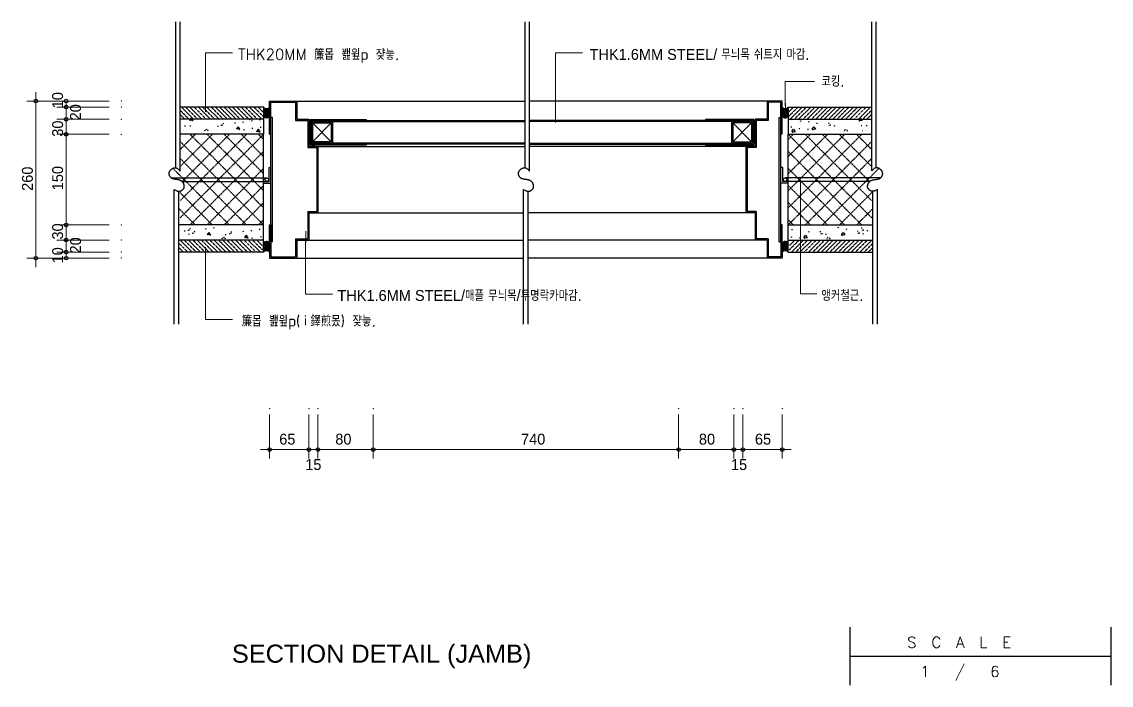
# Model space of a CAD drawing. Header units: inches. Extents: x -1249499 to 290957, y -589671 to 1013543.
# Drawn here: x -886282 to -884478, y 250368 to 251466 of the extents above; entities that cross this region are included whole.
import ezdxf

# ---------------------------------------------------------------- set-up
doc = ezdxf.new("R2010")
doc.units = ezdxf.units.IN
doc.header["$MEASUREMENT"] = 0
doc.linetypes.add('CENTER', pattern=[2, 1.25, -0.25, 0.25, -0.25])
doc.linetypes.add('HD10', pattern=[0.25, 0.15, -0.1])
for name, color, linetype in [('11', 13, 'CENTER'), ('2', 3, 'Continuous'), ('3', 2, 'Continuous'), ('31', 54, 'Continuous'), ('32', 11, 'Continuous'), ('5', 5, 'Continuous'), ('6', 6, 'Continuous'), ('9', 9, 'Continuous')]:
    doc.layers.add(name, color=color, linetype=linetype)
doc.layers.add('8', color=8, linetype='Continuous', lineweight=5)
doc.styles.add('HD', font='helved', dxfattribs={"bigfont": 'HD'})
doc.styles.add('HGS', font='ses.shx', dxfattribs={"height": 125, "bigfont": 'shs.shx'})
doc.styles.add('HS', font='romans', dxfattribs={"bigfont": 'hs'})

msp = doc.modelspace()

# ---------------------------------------------------------------- linework, layer by layer
at = {"layer": '11', "linetype": 'Continuous'}
for p, q in [((-885997.3, 251304.5), (-886017.3, 251324.5)), ((-885983.2, 251304.5), (-886003.2, 251324.5)), ((-885969, 251304.5), (-885989, 251324.5)), ((-885954.9, 251304.5), (-885974.9, 251324.5)), ((-885940.8, 251304.5), (-885960.8, 251324.5)), ((-885926.6, 251304.5), (-885946.6, 251324.5)), ((-885912.5, 251304.5), (-885932.5, 251324.5)), ((-885898.3, 251304.5), (-885918.3, 251324.5)), ((-885884.2, 251304.5), (-885904.2, 251324.5)), ((-885881.1, 251315.6), (-885890, 251324.5)), ((-885012.4, 251315.6), (-885003.5, 251324.5)), ((-885009.4, 251304.5), (-884989.4, 251324.5)), ((-884995.2, 251304.5), (-884975.2, 251324.5)), ((-884981.1, 251304.5), (-884961.1, 251324.5)), ((-884966.9, 251304.5), (-884946.9, 251324.5)), ((-884952.8, 251304.5), (-884932.8, 251324.5)), ((-884938.7, 251304.5), (-884918.7, 251324.5)), ((-884924.5, 251304.5), (-884904.5, 251324.5)), ((-884910.4, 251304.5), (-884890.4, 251324.5)), ((-884896.2, 251304.5), (-884876.2, 251324.5)), ((-886011.6, 251304.6), (-886019.2, 251312.2)), ((-884882, 251304.6), (-884874.4, 251312.2)), ((-885999.5, 251084.5), (-886019.5, 251104.5)), ((-885985.4, 251084.5), (-886005.4, 251104.5)), ((-885971.3, 251084.5), (-885991.3, 251104.5)), ((-885957.1, 251084.5), (-885977.1, 251104.5)), ((-885943, 251084.5), (-885963, 251104.5)), ((-885928.8, 251084.5), (-885948.8, 251104.5)), ((-885914.7, 251084.5), (-885934.7, 251104.5)), ((-885900.5, 251084.5), (-885920.5, 251104.5)), ((-885886.4, 251084.5), (-885906.4, 251104.5)), ((-885883.3, 251095.6), (-885892.3, 251104.5)), ((-885010.2, 251095.6), (-885001.3, 251104.5)), ((-885007.2, 251084.5), (-884987.2, 251104.5)), ((-884993, 251084.5), (-884973, 251104.5)), ((-884978.9, 251084.5), (-884958.9, 251104.5)), ((-884964.7, 251084.5), (-884944.7, 251104.5)), ((-884950.6, 251084.5), (-884930.6, 251104.5)), ((-884936.4, 251084.5), (-884916.4, 251104.5)), ((-884922.3, 251084.5), (-884902.3, 251104.5)), ((-884908.2, 251084.5), (-884888.2, 251104.5)), ((-884894, 251084.5), (-884874, 251104.5)), ((-886013.8, 251084.6), (-886021.4, 251092.2)), ((-884879.8, 251084.6), (-884872.2, 251092.2))]:
    msp.add_line(p, q, dxfattribs=at)
at = {"layer": '11', "linetype": 'HD10'}
for p, q in [((-885990.4, 251304.6), (-886010.3, 251324.5)), ((-885976.2, 251304.6), (-885996.1, 251324.5)), ((-885962.1, 251304.6), (-885982, 251324.5)), ((-885947.9, 251304.6), (-885967.8, 251324.5)), ((-885933.8, 251304.6), (-885953.7, 251324.5)), ((-885919.7, 251304.6), (-885939.5, 251324.5)), ((-885905.5, 251304.6), (-885925.4, 251324.5)), ((-885891.4, 251304.6), (-885911.3, 251324.5)), ((-885881.1, 251308.5), (-885897.1, 251324.5)), ((-885012.4, 251308.5), (-884996.4, 251324.5)), ((-885002.2, 251304.6), (-884982.3, 251324.5)), ((-884988, 251304.6), (-884968.2, 251324.5)), ((-884973.9, 251304.6), (-884954, 251324.5)), ((-884959.8, 251304.6), (-884939.9, 251324.5)), ((-884945.6, 251304.6), (-884925.7, 251324.5)), ((-884931.5, 251304.6), (-884911.6, 251324.5)), ((-884917.3, 251304.6), (-884897.4, 251324.5)), ((-884903.2, 251304.6), (-884883.3, 251324.5)), ((-886004.5, 251304.6), (-886019.2, 251319.3)), ((-884889.1, 251304.6), (-884874.4, 251319.3)), ((-885992.6, 251084.6), (-886012.5, 251104.5)), ((-885978.4, 251084.6), (-885998.3, 251104.5)), ((-885964.3, 251084.6), (-885984.2, 251104.5)), ((-885950.1, 251084.6), (-885970, 251104.5)), ((-885936, 251084.6), (-885955.9, 251104.5)), ((-885921.9, 251084.6), (-885941.8, 251104.5)), ((-885907.7, 251084.6), (-885927.6, 251104.5)), ((-885893.6, 251084.6), (-885913.5, 251104.5)), ((-885883.3, 251088.5), (-885899.3, 251104.5)), ((-885010.2, 251088.5), (-884994.2, 251104.5)), ((-885000, 251084.6), (-884980.1, 251104.5)), ((-884985.8, 251084.6), (-884965.9, 251104.5)), ((-884971.7, 251084.6), (-884951.8, 251104.5)), ((-884957.6, 251084.6), (-884937.7, 251104.5)), ((-884943.4, 251084.6), (-884923.5, 251104.5)), ((-884929.3, 251084.6), (-884909.4, 251104.5)), ((-884915.1, 251084.6), (-884895.2, 251104.5)), ((-884901, 251084.6), (-884881.1, 251104.5)), ((-886006.7, 251084.6), (-886021.4, 251099.3)), ((-884886.8, 251084.6), (-884872.2, 251099.3))]:
    msp.add_line(p, q, dxfattribs=at)
at = {"layer": '11'}
for p, q in [((-885881.1, 251310.9), (-885875.6, 251316.3)), ((-885876.1, 251306.4), (-885881.1, 251311.4)), ((-885880.9, 251312.8), (-885877.6, 251316.1)), ((-885874.5, 251306.6), (-885880.9, 251312.9)), ((-885880.7, 251309.4), (-885874.2, 251316)), ((-885878.4, 251306.9), (-885880.6, 251309.1)), ((-885873.4, 251307.2), (-885880.3, 251314.1)), ((-885880.1, 251308.3), (-885873.1, 251315.3)), ((-885872.4, 251308), (-885879.5, 251315.1)), ((-885879.2, 251307.4), (-885872.2, 251314.5)), ((-885871.7, 251309.1), (-885878.4, 251315.8)), ((-885878.1, 251306.8), (-885871.5, 251313.3)), ((-885871.2, 251310.4), (-885877.1, 251316.3)), ((-885876.7, 251306.4), (-885871.2, 251312)), ((-885871.2, 251312.1), (-885875.4, 251316.3)), ((-885874.8, 251306.5), (-885871.3, 251310)), ((-885022.4, 251312.1), (-885018.2, 251316.3)), ((-885016.8, 251306.4), (-885022.4, 251312)), ((-885022.3, 251310.4), (-885016.4, 251316.3)), ((-885018.8, 251306.5), (-885022.3, 251310)), ((-885015.5, 251306.8), (-885022, 251313.3)), ((-885021.9, 251309.1), (-885015.1, 251315.8)), ((-885014.3, 251307.4), (-885021.4, 251314.5)), ((-885021.2, 251308), (-885014.1, 251315.1)), ((-885013.5, 251308.3), (-885020.5, 251315.3)), ((-885020.2, 251307.2), (-885013.3, 251314.1)), ((-885012.8, 251309.4), (-885019.4, 251316)), ((-885019, 251306.6), (-885012.7, 251312.9)), ((-885012.5, 251310.9), (-885017.9, 251316.3)), ((-885017.5, 251306.4), (-885012.4, 251311.4)), ((-885012.7, 251312.8), (-885016, 251316.1)), ((-885015.2, 251306.9), (-885013, 251309.1)), ((-885909.4, 251279.5), (-886019.2, 251169.8)), ((-885881.1, 251279.5), (-886019.2, 251141.5)), ((-885994.3, 251279.5), (-886019.2, 251254.6)), ((-885966, 251279.5), (-886019.2, 251226.3)), ((-885881.1, 251129.5), (-886019.2, 251267.6)), ((-885937.7, 251279.5), (-886015.9, 251201.3)), ((-885881.1, 251157.8), (-886002.8, 251279.5)), ((-885881.1, 251186.1), (-885974.6, 251279.5)), ((-885881.1, 251214.4), (-885946.3, 251279.5)), ((-885881.1, 251242.7), (-885918, 251279.5)), ((-885881.1, 251271), (-885889.7, 251279.5)), ((-885012.4, 251242.7), (-884975.6, 251279.5)), ((-885012.4, 251157.8), (-884890.7, 251279.5)), ((-885012.4, 251186.1), (-884919, 251279.5)), ((-885012.4, 251214.4), (-884947.3, 251279.5)), ((-885012.4, 251279.5), (-884874.4, 251141.5)), ((-885012.4, 251271), (-885003.9, 251279.5)), ((-885012.4, 251129.5), (-884874.4, 251267.6)), ((-884984.2, 251279.5), (-884874.4, 251169.8)), ((-884955.9, 251279.5), (-884877.6, 251201.3)), ((-884927.6, 251279.5), (-884874.4, 251226.3)), ((-884899.3, 251279.5), (-884874.4, 251254.6)), ((-885881.1, 251251.2), (-886002.8, 251129.5)), ((-885012.4, 251251.2), (-884890.7, 251129.5)), ((-885909.4, 251129.5), (-886019.2, 251239.3)), ((-884984.2, 251129.5), (-884874.4, 251239.3)), ((-885937.7, 251129.5), (-886031.4, 251223.2)), ((-885881.1, 251223), (-885974.6, 251129.5)), ((-885012.4, 251223), (-884919, 251129.5)), ((-884955.9, 251129.5), (-884862.2, 251223.2)), ((-885881.1, 251194.7), (-885946.3, 251129.5)), ((-885012.4, 251194.7), (-884947.3, 251129.5)), ((-885966, 251129.5), (-886021.7, 251185.3)), ((-884927.6, 251129.5), (-884871.8, 251185.3)), ((-885881.1, 251166.4), (-885918, 251129.5)), ((-885012.4, 251166.4), (-884975.6, 251129.5)), ((-885994.3, 251129.5), (-886021.4, 251156.6)), ((-884899.3, 251129.5), (-884872.2, 251156.6)), ((-885881.1, 251138.1), (-885889.7, 251129.5)), ((-885012.4, 251138.1), (-885003.9, 251129.5)), ((-885876.1, 251102.7), (-885881.1, 251097.6)), ((-885881.1, 251098.2), (-885875.6, 251092.7)), ((-885874.5, 251102.5), (-885880.9, 251096.1)), ((-885880.9, 251096.3), (-885877.6, 251092.9)), ((-885880.7, 251099.6), (-885874.2, 251093.1)), ((-885878.4, 251102.2), (-885880.6, 251099.9)), ((-885873.4, 251101.9), (-885880.3, 251094.9)), ((-885880.1, 251100.7), (-885873.1, 251093.7)), ((-885872.4, 251101.1), (-885879.5, 251094)), ((-885879.2, 251101.6), (-885872.2, 251094.6)), ((-885871.7, 251100), (-885878.4, 251093.3)), ((-885878.1, 251102.3), (-885871.5, 251095.7)), ((-885871.2, 251098.7), (-885877.1, 251092.8)), ((-885876.7, 251102.7), (-885871.2, 251097.1)), ((-885871.2, 251097), (-885875.4, 251092.8)), ((-885874.8, 251102.5), (-885871.3, 251099)), ((-885016.8, 251102.7), (-885022.4, 251097.1)), ((-885022.4, 251097), (-885018.2, 251092.8)), ((-885018.8, 251102.5), (-885022.3, 251099)), ((-885022.3, 251098.7), (-885016.4, 251092.8)), ((-885015.5, 251102.3), (-885022, 251095.7)), ((-885021.9, 251100), (-885015.1, 251093.3)), ((-885014.3, 251101.6), (-885021.4, 251094.6)), ((-885021.2, 251101.1), (-885014.1, 251094)), ((-885013.5, 251100.7), (-885020.5, 251093.7)), ((-885020.2, 251101.9), (-885013.3, 251094.9)), ((-885012.8, 251099.6), (-885019.4, 251093.1)), ((-885019, 251102.5), (-885012.7, 251096.1)), ((-885012.5, 251098.2), (-885017.9, 251092.7)), ((-885017.5, 251102.7), (-885012.4, 251097.6)), ((-885012.7, 251096.3), (-885016, 251092.9)), ((-885015.2, 251102.2), (-885013, 251099.9))]:
    msp.add_line(p, q, dxfattribs=at)
at = {"layer": '2'}
for p, q in [((-885881.1, 251279.5), (-886019.2, 251279.5)), ((-885881.1, 251129.5), (-885881.1, 251279.5)), ((-885012.4, 251279.5), (-884874.4, 251279.5)), ((-885012.4, 251129.5), (-885012.4, 251279.5)), ((-885881.1, 251129.5), (-886021.4, 251129.5)), ((-885012.4, 251129.5), (-884872.2, 251129.5))]:
    msp.add_line(p, q, dxfattribs=at)
at = {"layer": '3'}
for p, q in [((-885881.1, 251324.5), (-886019.2, 251324.5)), ((-885881.1, 251324.5), (-885881.1, 251279.5)), ((-885012.4, 251324.5), (-884874.4, 251324.5)), ((-885012.4, 251324.5), (-885012.4, 251279.5)), ((-885881.1, 251304.5), (-886019.2, 251304.5)), ((-885012.4, 251304.5), (-884874.4, 251304.5)), ((-885881.1, 251084.5), (-885881.1, 251129.5)), ((-885012.4, 251084.5), (-885012.4, 251129.5)), ((-885881.1, 251104.5), (-886021.4, 251104.5)), ((-885012.4, 251104.5), (-884872.2, 251104.5)), ((-885881.1, 251084.5), (-886021.4, 251084.5)), ((-885012.4, 251084.5), (-884872.2, 251084.5))]:
    msp.add_line(p, q, dxfattribs=at)
at = {"layer": '31', "color": 54, "linetype": 'Continuous'}
for p, q in [((-884909.6, 250367.6), (-884909.6, 250463.6)), ((-884477.6, 250367.6), (-884477.6, 250463.6)), ((-884909.6, 250415.6), (-884477.6, 250415.6))]:
    msp.add_line(p, q, dxfattribs=at)
at = {"layer": '32'}
for p, q in [((-885869.1, 251101.5), (-885869.1, 251307.5)), ((-885866.1, 251307.5), (-885869.1, 251307.5)), ((-885866.1, 251101.5), (-885866.1, 251307.5)), ((-885804.1, 251302.5), (-885804.1, 251304.1)), ((-885804.1, 251304.1), (-885711.1, 251304.1)), ((-885711.1, 251304.1), (-885711.1, 251302.5)), ((-885149.4, 251304.1), (-885149.4, 251302.5)), ((-885069.4, 251304.1), (-885149.4, 251304.1)), ((-885069.4, 251304.1), (-885069.4, 251302.5)), ((-885027.4, 251101.5), (-885027.4, 251307.5)), ((-885027.4, 251307.5), (-885024.4, 251307.5)), ((-885024.4, 251101.5), (-885024.4, 251307.5)), ((-885804.1, 251261.4), (-885804.1, 251263)), ((-885711.1, 251261.4), (-885804.1, 251261.4)), ((-885711.1, 251263), (-885711.1, 251261.4)), ((-885149.4, 251263), (-885149.4, 251261.4)), ((-885149.4, 251261.4), (-885069.4, 251261.4)), ((-885069.4, 251261.4), (-885069.4, 251263)), ((-885872.1, 251201.5), (-885872.1, 251224.5)), ((-885872.1, 251224.5), (-885869.1, 251224.5)), ((-885021.4, 251224.5), (-885024.4, 251224.5)), ((-885021.4, 251201.5), (-885021.4, 251224.5)), ((-885881.1, 251201.5), (-885872.1, 251201.5)), ((-885881.1, 251198.5), (-885869.1, 251198.5)), ((-885012.4, 251198.5), (-885024.4, 251198.5)), ((-885012.4, 251201.5), (-885021.4, 251201.5)), ((-885866.1, 251101.5), (-885869.1, 251101.5)), ((-885027.4, 251101.5), (-885024.4, 251101.5))]:
    msp.add_line(p, q, dxfattribs=at)
for centre in [(-885876.1, 251311.4), (-885017.4, 251311.4), (-885876.1, 251097.7), (-885017.4, 251097.7)]:
    msp.add_circle(centre, 5, dxfattribs=at)
for centre in [(-885799, 251258), (-885074.5, 251258)]:
    msp.add_arc(centre, 3, 31.0436, 148.9564, dxfattribs=at)
at = {"layer": '5'}
for p, q in [((-886026.4, 251223.9), (-886026.4, 251465.8)), ((-886019.2, 251218.4), (-886019.2, 251465.8)), ((-885447.9, 251223.9), (-885447.9, 251465.8)), ((-885440.7, 251218.4), (-885440.7, 251465.8)), ((-884874.1, 251218.8), (-884874.1, 251465.8)), ((-884866.9, 251224), (-884866.9, 251465.8)), ((-885826.1, 251334.5), (-885447.9, 251334.5)), ((-885047.4, 251334.5), (-885440.7, 251334.5)), ((-885998.1, 251302.9), (-886003.8, 251302.4)), ((-886001, 251306.4), (-886003.7, 251302.4)), ((-886003.3, 251305.1), (-886003.3, 251305.1)), ((-885998.1, 251302.9), (-886001, 251306.4)), ((-885999.1, 251303), (-886000.3, 251302.8)), ((-885998.9, 251302.9), (-885998.7, 251301.8)), ((-885888.3, 251303.8), (-885886.8, 251303.5)), ((-885005.3, 251303.8), (-885006.8, 251303.5)), ((-884895.5, 251302.9), (-884892.5, 251306.4)), ((-884895.5, 251302.9), (-884889.8, 251302.4)), ((-884894.7, 251302.9), (-884894.9, 251301.8)), ((-884894.5, 251303), (-884893.3, 251302.8)), ((-884892.6, 251306.4), (-884889.8, 251302.4)), ((-884890.3, 251305.1), (-884890.3, 251305.1)), ((-886013.2, 251285.3), (-886013.1, 251285.2)), ((-886012, 251293.6), (-886010.5, 251293.4)), ((-886008.8, 251285.2), (-886008.8, 251285.2)), ((-886004.4, 251285.3), (-886004.3, 251285.2)), ((-886003.2, 251293.6), (-886001.7, 251293.4)), ((-885998.7, 251301.8), (-885999.9, 251301.6)), ((-885978, 251285.6), (-885979.5, 251285.3)), ((-885978.2, 251287), (-885978, 251285.6)), ((-885973.1, 251285.6), (-885974.6, 251285.3)), ((-885968.1, 251285.1), (-885968, 251285)), ((-885963.7, 251285), (-885963.7, 251285)), ((-885959.3, 251285.1), (-885959.2, 251285)), ((-885958.2, 251293.4), (-885956.6, 251293.2)), ((-885951.7, 251294.6), (-885950.5, 251294.4)), ((-885948.4, 251294.8), (-885949.7, 251294.5)), ((-885948.8, 251297.8), (-885947.3, 251297.6)), ((-885948.8, 251285), (-885948.8, 251285)), ((-885943.4, 251285), (-885943.4, 251285)), ((-885927.9, 251298), (-885929.4, 251297.7)), ((-885923.4, 251291.9), (-885926.1, 251287.9)), ((-885920.5, 251288.4), (-885926.1, 251287.9)), ((-885925.7, 251290.6), (-885925.7, 251290.6)), ((-885920.5, 251288.4), (-885923.4, 251291.9)), ((-885921.4, 251288.5), (-885922.7, 251288.3)), ((-885921.1, 251287.3), (-885922.3, 251287.1)), ((-885921.3, 251288.5), (-885921.1, 251287.3)), ((-885915.9, 251300), (-885914.4, 251299.7)), ((-885914.5, 251287.6), (-885913, 251287.3)), ((-885900.3, 251301.8), (-885901.8, 251301.5)), ((-885898.9, 251289.4), (-885900.5, 251289.1)), ((-885889.9, 251287.8), (-885892.7, 251283.8)), ((-885892.2, 251286.4), (-885892.2, 251286.4)), ((-885887, 251284.3), (-885889.9, 251287.8)), ((-885886.9, 251291.4), (-885885.4, 251291.1)), ((-885800.1, 251298.5), (-885769.1, 251267)), ((-885769.1, 251298.5), (-885800.1, 251267)), ((-885800.1, 251298.5), (-885800.1, 251267)), ((-885800.1, 251298.5), (-885769.1, 251298.5)), ((-885769.1, 251298.5), (-885769.1, 251267)), ((-885073.4, 251298.5), (-885104.4, 251267)), ((-885104.4, 251298.5), (-885073.4, 251267)), ((-885104.4, 251298.5), (-885104.4, 251267)), ((-885073.4, 251298.5), (-885104.4, 251298.5)), ((-885073.4, 251298.5), (-885073.4, 251267)), ((-885006.6, 251291.4), (-885008.2, 251291.1)), ((-885006.6, 251284.3), (-885003.6, 251287.8)), ((-885003.7, 251287.8), (-885000.9, 251283.8)), ((-885001.4, 251286.4), (-885001.4, 251286.4)), ((-884994.6, 251289.4), (-884993.1, 251289.1)), ((-884993.3, 251301.8), (-884991.7, 251301.5)), ((-884979, 251287.6), (-884980.6, 251287.3)), ((-884977.7, 251300), (-884979.2, 251299.7)), ((-884973.1, 251288.4), (-884970.2, 251291.9)), ((-884973.1, 251288.4), (-884967.4, 251287.9)), ((-884972.3, 251288.5), (-884972.5, 251287.3)), ((-884972.5, 251287.3), (-884971.2, 251287.1)), ((-884972.1, 251288.5), (-884970.9, 251288.3)), ((-884970.2, 251291.9), (-884967.4, 251287.9)), ((-884967.9, 251290.6), (-884967.9, 251290.6)), ((-884965.7, 251298), (-884964.1, 251297.7)), ((-884950.1, 251285), (-884950.1, 251285)), ((-884944.7, 251297.8), (-884946.3, 251297.6)), ((-884945.1, 251294.8), (-884943.9, 251294.5)), ((-884944.7, 251285), (-884944.7, 251285)), ((-884941.9, 251294.6), (-884943.1, 251294.4)), ((-884935.4, 251293.4), (-884936.9, 251293.2)), ((-884934.2, 251285.1), (-884934.3, 251285)), ((-884929.8, 251285), (-884929.8, 251285)), ((-884925.4, 251285.1), (-884925.5, 251285)), ((-884920.5, 251285.6), (-884918.9, 251285.3)), ((-884915.4, 251287), (-884915.6, 251285.6)), ((-884915.6, 251285.6), (-884914.1, 251285.3)), ((-884894.9, 251301.8), (-884893.6, 251301.6)), ((-884890.3, 251293.6), (-884891.8, 251293.4)), ((-884889.1, 251285.3), (-884889.3, 251285.2)), ((-884884.8, 251285.2), (-884884.8, 251285.2)), ((-884881.5, 251293.6), (-884883.1, 251293.4)), ((-884880.4, 251285.3), (-884880.5, 251285.2)), ((-885887, 251284.3), (-885892.7, 251283.8)), ((-885888, 251284.3), (-885889.2, 251284.1)), ((-885887.6, 251283.2), (-885888.8, 251283)), ((-885887.8, 251284.3), (-885887.6, 251283.2)), ((-885769.1, 251267), (-885800.1, 251267)), ((-885104.4, 251267), (-885073.4, 251267)), ((-885006.6, 251284.3), (-885000.9, 251283.8)), ((-885005.7, 251284.3), (-885005.9, 251283.2)), ((-885005.9, 251283.2), (-885004.7, 251283)), ((-885005.6, 251284.3), (-885004.4, 251284.1)), ((-885791.1, 251259.5), (-885447.9, 251259.5)), ((-885082.4, 251259.5), (-885440.7, 251259.5)), ((-886037.5, 251215.2), (-886037.4, 251215.7)), ((-886037.5, 251214.6), (-886037.5, 251215.2)), ((-886037.5, 251214.1), (-886037.5, 251214.6)), ((-886037.5, 251213.5), (-886037.5, 251214.1)), ((-886037.4, 251213), (-886037.5, 251213.5)), ((-886037.4, 251215.7), (-886037.3, 251216.3)), ((-886037.3, 251212.5), (-886037.4, 251213)), ((-886037.3, 251216.3), (-886037.2, 251216.8)), ((-886037.2, 251216.8), (-886037, 251217.3)), ((-886037, 251217.3), (-886036.8, 251217.9)), ((-886036.8, 251217.9), (-886036.5, 251218.4)), ((-886036.5, 251218.4), (-886036.2, 251219)), ((-886036.2, 251219), (-886035.8, 251219.5)), ((-886035.8, 251219.5), (-886035.4, 251220)), ((-886035.4, 251220), (-886035, 251220.5)), ((-886035, 251220.5), (-886034.5, 251220.9)), ((-886034.5, 251220.9), (-886034.1, 251221.4)), ((-886034.1, 251221.4), (-886033.6, 251221.8)), ((-886033.6, 251221.8), (-886033.1, 251222.2)), ((-886033.1, 251222.2), (-886032.6, 251222.6)), ((-886032.6, 251222.6), (-886032, 251222.9)), ((-886032, 251222.9), (-886031.5, 251223.2)), ((-886031.5, 251223.2), (-886030.9, 251223.5)), ((-886030.9, 251223.5), (-886030.3, 251223.7)), ((-886030.3, 251223.7), (-886029.7, 251223.8)), ((-886029.7, 251223.8), (-886029.1, 251224)), ((-886029.1, 251224), (-886028.4, 251224.1)), ((-886028.4, 251224.1), (-886027.8, 251224.1)), ((-886027.8, 251224.1), (-886027.1, 251224)), ((-886027.1, 251224), (-886026.5, 251224)), ((-886026.5, 251224), (-886025.8, 251223.8)), ((-886025.8, 251223.8), (-886025.1, 251223.6)), ((-886025.1, 251223.6), (-886024.4, 251223.3)), ((-886024.4, 251223.3), (-886023.7, 251223)), ((-886023.7, 251223), (-886023, 251222.5)), ((-886023, 251222.5), (-886022.3, 251222)), ((-886022.3, 251222), (-886021.5, 251221.3)), ((-886021.5, 251221.3), (-886019.2, 251218.4)), ((-885459, 251215.2), (-885458.9, 251215.7)), ((-885459, 251214.6), (-885459, 251215.2)), ((-885459, 251214.1), (-885459, 251214.6)), ((-885459, 251213.5), (-885459, 251214.1)), ((-885458.9, 251213), (-885459, 251213.5)), ((-885458.9, 251215.7), (-885458.8, 251216.3)), ((-885458.8, 251212.5), (-885458.9, 251213)), ((-885458.8, 251216.3), (-885458.7, 251216.8)), ((-885458.7, 251216.8), (-885458.5, 251217.3)), ((-885458.5, 251217.3), (-885458.3, 251217.9)), ((-885458.3, 251217.9), (-885458, 251218.4)), ((-885458, 251218.4), (-885457.7, 251219)), ((-885457.7, 251219), (-885457.3, 251219.5)), ((-885457.3, 251219.5), (-885456.9, 251220)), ((-885456.9, 251220), (-885456.5, 251220.5)), ((-885456.5, 251220.5), (-885456.1, 251220.9)), ((-885456.1, 251220.9), (-885455.6, 251221.4)), ((-885455.6, 251221.4), (-885455.1, 251221.8)), ((-885455.1, 251221.8), (-885454.6, 251222.2)), ((-885454.6, 251222.2), (-885454.1, 251222.6)), ((-885454.1, 251222.6), (-885453.5, 251222.9)), ((-885453.5, 251222.9), (-885453, 251223.2)), ((-885453, 251223.2), (-885452.4, 251223.5)), ((-885452.4, 251223.5), (-885451.8, 251223.7)), ((-885451.8, 251223.7), (-885451.2, 251223.8)), ((-885451.2, 251223.8), (-885450.6, 251224)), ((-885450.6, 251224), (-885450, 251224.1)), ((-885450, 251224.1), (-885449.3, 251224.1)), ((-885449.3, 251224.1), (-885448.7, 251224)), ((-885448.7, 251224), (-885448, 251224)), ((-885448, 251224), (-885447.3, 251223.8)), ((-885447.3, 251223.8), (-885446.6, 251223.6)), ((-885446.6, 251223.6), (-885445.9, 251223.3)), ((-885445.9, 251223.3), (-885445.2, 251223)), ((-885445.2, 251223), (-885444.5, 251222.5)), ((-885444.5, 251222.5), (-885443.8, 251222)), ((-885443.8, 251222), (-885443.1, 251221.3)), ((-885443.1, 251221.3), (-885440.7, 251218.4)), ((-884872, 251221.3), (-884874.1, 251218.8)), ((-884871.3, 251222), (-884872, 251221.3)), ((-884870.6, 251222.5), (-884871.3, 251222)), ((-884869.9, 251223), (-884870.6, 251222.5)), ((-884869.2, 251223.3), (-884869.9, 251223)), ((-884868.5, 251223.6), (-884869.2, 251223.3)), ((-884867.8, 251223.8), (-884868.5, 251223.6)), ((-884867.1, 251224), (-884867.8, 251223.8)), ((-884866.4, 251224), (-884867.1, 251224)), ((-884865.8, 251224.1), (-884866.4, 251224)), ((-884865.1, 251224.1), (-884865.8, 251224.1)), ((-884864.5, 251224), (-884865.1, 251224.1)), ((-884863.9, 251223.8), (-884864.5, 251224)), ((-884863.3, 251223.7), (-884863.9, 251223.8)), ((-884862.7, 251223.5), (-884863.3, 251223.7)), ((-884862.1, 251223.2), (-884862.7, 251223.5)), ((-884861.5, 251222.9), (-884862.1, 251223.2)), ((-884861, 251222.6), (-884861.5, 251222.9)), ((-884860.5, 251222.2), (-884861, 251222.6)), ((-884860, 251221.8), (-884860.5, 251222.2)), ((-884859.5, 251221.4), (-884860, 251221.8)), ((-884859, 251220.9), (-884859.5, 251221.4)), ((-884858.6, 251220.5), (-884859, 251220.9)), ((-884858.1, 251220), (-884858.6, 251220.5)), ((-884857.8, 251219.5), (-884858.1, 251220)), ((-884857.4, 251219), (-884857.8, 251219.5)), ((-884857.1, 251218.4), (-884857.4, 251219)), ((-884856.8, 251217.9), (-884857.1, 251218.4)), ((-884856.6, 251217.3), (-884856.8, 251217.9)), ((-884856.4, 251216.8), (-884856.6, 251217.3)), ((-884856.2, 251216.3), (-884856.4, 251216.8)), ((-884856.3, 251212.5), (-884856.2, 251213)), ((-884856.1, 251215.7), (-884856.2, 251216.3)), ((-884856.2, 251213), (-884856.1, 251213.5)), ((-884856.1, 251215.2), (-884856.1, 251215.7)), ((-884856, 251214.6), (-884856.1, 251215.2)), ((-884856.1, 251213.5), (-884856, 251214.1)), ((-884856, 251214.1), (-884856, 251214.6)), ((-886037.1, 251212), (-886037.3, 251212.5)), ((-886037, 251211.4), (-886037.1, 251212)), ((-886036.8, 251210.9), (-886037, 251211.4)), ((-886036.6, 251210.5), (-886036.8, 251210.9)), ((-886036.3, 251210), (-886036.6, 251210.5)), ((-886036, 251209.5), (-886036.3, 251210)), ((-886035.8, 251209.1), (-886036, 251209.5)), ((-886035.5, 251208.7), (-886035.8, 251209.1)), ((-886035.1, 251208.3), (-886035.5, 251208.7)), ((-886034.8, 251207.9), (-886035.1, 251208.3)), ((-886034.4, 251207.6), (-886034.8, 251207.9)), ((-886033.9, 251207.2), (-886034.4, 251207.6)), ((-886033.5, 251206.9), (-886033.9, 251207.2)), ((-886033, 251206.6), (-886033.5, 251206.9)), ((-886032.4, 251206.4), (-886033, 251206.6)), ((-886031.9, 251206.1), (-886032.4, 251206.4)), ((-886031.2, 251205.9), (-886031.9, 251206.1)), ((-886030.6, 251205.7), (-886031.2, 251205.9)), ((-886029.9, 251205.5), (-886030.6, 251205.7)), ((-886029.2, 251205.3), (-886029.9, 251205.5)), ((-886028.5, 251205.2), (-886029.2, 251205.3)), ((-886027.8, 251205), (-886028.5, 251205.2)), ((-886027, 251204.9), (-886027.8, 251205)), ((-886026.2, 251204.8), (-886027, 251204.9)), ((-886025.5, 251204.7), (-886026.2, 251204.8)), ((-886024.7, 251204.6), (-886025.5, 251204.7)), ((-886023.9, 251204.5), (-886024.7, 251204.6)), ((-886023.2, 251204.4), (-886023.9, 251204.5)), ((-886022.4, 251204.2), (-886023.2, 251204.4)), ((-886021.7, 251204.1), (-886022.4, 251204.2)), ((-886021.1, 251204), (-886021.7, 251204.1)), ((-886020.4, 251203.8), (-886021.1, 251204)), ((-886019.8, 251203.6), (-886020.4, 251203.8)), ((-886019.2, 251203.3), (-886019.8, 251203.6)), ((-886018.6, 251203.1), (-886019.2, 251203.3)), ((-886018.1, 251202.8), (-886018.6, 251203.1)), ((-886017.6, 251202.5), (-886018.1, 251202.8)), ((-886017.1, 251202.2), (-886017.6, 251202.5)), ((-886016.6, 251201.8), (-886017.1, 251202.2)), ((-886016.1, 251201.4), (-886016.6, 251201.8)), ((-886015.7, 251201), (-886016.1, 251201.4)), ((-886015.3, 251200.6), (-886015.7, 251201)), ((-886014.9, 251200.1), (-886015.3, 251200.6)), ((-886014.5, 251199.7), (-886014.9, 251200.1)), ((-886014.2, 251199.2), (-886014.5, 251199.7)), ((-886013.9, 251198.7), (-886014.2, 251199.2)), ((-886013.6, 251198.2), (-886013.9, 251198.7)), ((-886013.4, 251197.7), (-886013.6, 251198.2)), ((-886013.2, 251197.1), (-886013.4, 251197.7)), ((-886013, 251196.6), (-886013.2, 251197.1)), ((-886012.8, 251196.1), (-886013, 251196.6)), ((-886012.7, 251195.5), (-886012.8, 251196.1)), ((-886012.6, 251195), (-886012.7, 251195.5)), ((-886012.6, 251194.4), (-886012.6, 251195)), ((-885458.7, 251212), (-885458.8, 251212.5)), ((-885458.5, 251211.4), (-885458.7, 251212)), ((-885458.3, 251210.9), (-885458.5, 251211.4)), ((-885458.1, 251210.5), (-885458.3, 251210.9)), ((-885457.8, 251210), (-885458.1, 251210.5)), ((-885457.6, 251209.5), (-885457.8, 251210)), ((-885457.3, 251209.1), (-885457.6, 251209.5)), ((-885457, 251208.7), (-885457.3, 251209.1)), ((-885456.6, 251208.3), (-885457, 251208.7)), ((-885456.3, 251207.9), (-885456.6, 251208.3)), ((-885455.9, 251207.6), (-885456.3, 251207.9)), ((-885455.5, 251207.2), (-885455.9, 251207.6)), ((-885455, 251206.9), (-885455.5, 251207.2)), ((-885454.5, 251206.6), (-885455, 251206.9)), ((-885454, 251206.4), (-885454.5, 251206.6)), ((-885453.4, 251206.1), (-885454, 251206.4)), ((-885452.8, 251205.9), (-885453.4, 251206.1)), ((-885452.1, 251205.7), (-885452.8, 251205.9)), ((-885451.4, 251205.5), (-885452.1, 251205.7)), ((-885450.7, 251205.3), (-885451.4, 251205.5)), ((-885450, 251205.2), (-885450.7, 251205.3)), ((-885449.3, 251205), (-885450, 251205.2)), ((-885448.5, 251204.9), (-885449.3, 251205)), ((-885447.7, 251204.8), (-885448.5, 251204.9)), ((-885447, 251204.7), (-885447.7, 251204.8)), ((-885446.2, 251204.6), (-885447, 251204.7)), ((-885445.4, 251204.5), (-885446.2, 251204.6)), ((-885444.7, 251204.4), (-885445.4, 251204.5)), ((-885444, 251204.2), (-885444.7, 251204.4)), ((-885443.3, 251204.1), (-885444, 251204.2)), ((-885442.6, 251204), (-885443.3, 251204.1)), ((-885441.9, 251203.8), (-885442.6, 251204)), ((-885441.3, 251203.6), (-885441.9, 251203.8)), ((-885440.7, 251203.3), (-885441.3, 251203.6)), ((-885440.1, 251203.1), (-885440.7, 251203.3)), ((-885439.6, 251202.8), (-885440.1, 251203.1)), ((-885439.1, 251202.5), (-885439.6, 251202.8)), ((-885438.6, 251202.2), (-885439.1, 251202.5)), ((-885438.1, 251201.8), (-885438.6, 251202.2)), ((-885437.6, 251201.4), (-885438.1, 251201.8)), ((-885437.2, 251201), (-885437.6, 251201.4)), ((-885436.8, 251200.6), (-885437.2, 251201)), ((-885436.4, 251200.1), (-885436.8, 251200.6)), ((-885436, 251199.7), (-885436.4, 251200.1)), ((-885435.7, 251199.2), (-885436, 251199.7)), ((-885435.4, 251198.7), (-885435.7, 251199.2)), ((-885435.1, 251198.2), (-885435.4, 251198.7)), ((-885434.9, 251197.7), (-885435.1, 251198.2)), ((-885434.7, 251197.1), (-885434.9, 251197.7)), ((-885434.5, 251196.6), (-885434.7, 251197.1)), ((-885434.4, 251196.1), (-885434.5, 251196.6)), ((-885434.2, 251195.5), (-885434.4, 251196.1)), ((-885434.1, 251195), (-885434.2, 251195.5)), ((-885434.1, 251194.4), (-885434.1, 251195)), ((-884881, 251194.4), (-884880.9, 251195)), ((-884880.9, 251195), (-884880.8, 251195.5)), ((-884880.8, 251195.5), (-884880.7, 251196.1)), ((-884880.7, 251196.1), (-884880.6, 251196.6)), ((-884880.6, 251196.6), (-884880.4, 251197.1)), ((-884880.4, 251197.1), (-884880.2, 251197.7)), ((-884880.2, 251197.7), (-884880, 251198.2)), ((-884880, 251198.2), (-884879.7, 251198.7)), ((-884879.7, 251198.7), (-884879.4, 251199.2)), ((-884879.4, 251199.2), (-884879.1, 251199.7)), ((-884879.1, 251199.7), (-884878.7, 251200.1)), ((-884878.7, 251200.1), (-884878.3, 251200.6)), ((-884878.3, 251200.6), (-884877.9, 251201)), ((-884877.9, 251201), (-884877.5, 251201.4)), ((-884877.5, 251201.4), (-884877, 251201.8)), ((-884877, 251201.8), (-884876.5, 251202.2)), ((-884876.5, 251202.2), (-884876, 251202.5)), ((-884876, 251202.5), (-884875.5, 251202.8)), ((-884875.5, 251202.8), (-884874.9, 251203.1)), ((-884874.9, 251203.1), (-884874.4, 251203.3)), ((-884874.4, 251203.3), (-884873.8, 251203.6)), ((-884873.8, 251203.6), (-884873.1, 251203.8)), ((-884873.1, 251203.8), (-884872.5, 251204)), ((-884872.5, 251204), (-884871.8, 251204.1)), ((-884871.8, 251204.1), (-884871.1, 251204.2)), ((-884871.1, 251204.2), (-884870.4, 251204.4)), ((-884870.4, 251204.4), (-884869.6, 251204.5)), ((-884869.6, 251204.5), (-884868.9, 251204.6)), ((-884868.9, 251204.6), (-884868.1, 251204.7)), ((-884868.1, 251204.7), (-884867.3, 251204.8)), ((-884867.3, 251204.8), (-884866.6, 251204.9)), ((-884866.6, 251204.9), (-884865.8, 251205)), ((-884865.8, 251205), (-884865.1, 251205.2)), ((-884865.1, 251205.2), (-884864.3, 251205.3)), ((-884864.3, 251205.3), (-884863.6, 251205.5)), ((-884863.6, 251205.5), (-884863, 251205.7)), ((-884863, 251205.7), (-884862.3, 251205.9)), ((-884862.3, 251205.9), (-884861.7, 251206.1)), ((-884861.7, 251206.1), (-884861.1, 251206.4)), ((-884861.1, 251206.4), (-884860.6, 251206.6)), ((-884860.6, 251206.6), (-884860.1, 251206.9)), ((-884860.1, 251206.9), (-884859.6, 251207.2)), ((-884859.6, 251207.2), (-884859.2, 251207.6)), ((-884859.2, 251207.6), (-884858.8, 251207.9)), ((-884858.8, 251207.9), (-884858.4, 251208.3)), ((-884858.4, 251208.3), (-884858.1, 251208.7)), ((-884858.1, 251208.7), (-884857.8, 251209.1)), ((-884857.8, 251209.1), (-884857.5, 251209.5)), ((-884857.5, 251209.5), (-884857.2, 251210)), ((-884857.2, 251210), (-884857, 251210.5)), ((-884857, 251210.5), (-884856.8, 251210.9)), ((-884856.8, 251210.9), (-884856.6, 251211.4)), ((-884856.6, 251211.4), (-884856.4, 251212)), ((-884856.4, 251212), (-884856.3, 251212.5)), ((-886029.2, 250965.1), (-886029.2, 251188.2)), ((-886029.2, 251188.2), (-886024.8, 251186)), ((-886024.8, 251186), (-886024.5, 251185.8)), ((-886024.5, 251185.8), (-886024.1, 251185.7)), ((-886024.1, 251185.7), (-886023.8, 251185.6)), ((-886023.8, 251185.6), (-886023.4, 251185.5)), ((-886023.4, 251185.5), (-886023, 251185.4)), ((-886023, 251185.4), (-886022.5, 251185.4)), ((-886022.5, 251185.4), (-886022.1, 251185.3)), ((-886022.1, 251185.3), (-886021.7, 251185.3)), ((-886021.7, 251185.3), (-886021.2, 251185.3)), ((-886021.4, 250965.1), (-886021.4, 251185.3)), ((-886021.2, 251185.3), (-886020.8, 251185.3)), ((-886020.8, 251185.3), (-886020.3, 251185.3)), ((-886020.3, 251185.3), (-886019.9, 251185.3)), ((-886019.9, 251185.3), (-886019.4, 251185.4)), ((-886019.4, 251185.4), (-886019, 251185.5)), ((-886019, 251185.5), (-886018.6, 251185.6)), ((-886018.6, 251185.6), (-886018.1, 251185.8)), ((-886018.1, 251185.8), (-886017.7, 251186)), ((-886017.7, 251186), (-886017.2, 251186.2)), ((-886017.2, 251186.2), (-886016.8, 251186.5)), ((-886016.8, 251186.5), (-886016.3, 251186.8)), ((-886016.3, 251186.8), (-886015.8, 251187.2)), ((-886015.8, 251187.2), (-886015.3, 251187.6)), ((-886015.3, 251187.6), (-886014.9, 251188)), ((-886014.9, 251188), (-886014.4, 251188.5)), ((-886014.4, 251188.5), (-886014, 251189)), ((-886014, 251189), (-886013.6, 251189.5)), ((-886013.6, 251189.5), (-886013.3, 251190)), ((-886013.3, 251190), (-886013.1, 251190.5)), ((-886013.1, 251190.5), (-886012.9, 251191.1)), ((-886012.9, 251191.1), (-886012.7, 251191.6)), ((-886012.7, 251191.6), (-886012.6, 251192.2)), ((-886012.5, 251193.9), (-886012.6, 251194.4)), ((-886012.6, 251192.2), (-886012.5, 251192.8)), ((-886012.5, 251193.3), (-886012.5, 251193.9)), ((-886012.5, 251192.8), (-886012.5, 251193.3)), ((-885450.7, 250965.1), (-885450.7, 251188.2)), ((-885450.7, 251188.2), (-885446.4, 251186)), ((-885446.4, 251186), (-885446, 251185.8)), ((-885446, 251185.8), (-885445.7, 251185.7)), ((-885445.7, 251185.7), (-885445.3, 251185.6)), ((-885445.3, 251185.6), (-885444.9, 251185.5)), ((-885444.9, 251185.5), (-885444.5, 251185.4)), ((-885444.5, 251185.4), (-885444.1, 251185.4)), ((-885444.1, 251185.4), (-885443.6, 251185.3)), ((-885443.6, 251185.3), (-885443.2, 251185.3)), ((-885443.2, 251185.3), (-885442.7, 251185.3)), ((-885442.9, 250965.1), (-885442.9, 251185.3)), ((-885442.7, 251185.3), (-885442.3, 251185.3)), ((-885442.3, 251185.3), (-885441.8, 251185.3)), ((-885441.8, 251185.3), (-885441.4, 251185.3)), ((-885441.4, 251185.3), (-885441, 251185.4)), ((-885441, 251185.4), (-885440.5, 251185.5)), ((-885440.5, 251185.5), (-885440.1, 251185.6)), ((-885440.1, 251185.6), (-885439.6, 251185.8)), ((-885439.6, 251185.8), (-885439.2, 251186)), ((-885439.2, 251186), (-885438.7, 251186.2)), ((-885438.7, 251186.2), (-885438.3, 251186.5)), ((-885438.3, 251186.5), (-885437.8, 251186.8)), ((-885437.8, 251186.8), (-885437.3, 251187.2)), ((-885437.3, 251187.2), (-885436.8, 251187.6)), ((-885436.8, 251187.6), (-885436.4, 251188)), ((-885436.4, 251188), (-885435.9, 251188.5)), ((-885435.9, 251188.5), (-885435.5, 251189)), ((-885435.5, 251189), (-885435.2, 251189.5)), ((-885435.2, 251189.5), (-885434.8, 251190)), ((-885434.8, 251190), (-885434.6, 251190.5)), ((-885434.6, 251190.5), (-885434.4, 251191.1)), ((-885434.4, 251191.1), (-885434.2, 251191.6)), ((-885434.2, 251191.6), (-885434.1, 251192.2)), ((-885434, 251193.9), (-885434.1, 251194.4)), ((-885434.1, 251192.2), (-885434, 251192.8)), ((-885434, 251193.3), (-885434, 251193.9)), ((-885434, 251192.8), (-885434, 251193.3)), ((-884881.1, 251193.3), (-884881, 251193.9)), ((-884881, 251192.8), (-884881.1, 251193.3)), ((-884881, 251193.9), (-884881, 251194.4)), ((-884881, 251192.2), (-884881, 251192.8)), ((-884880.9, 251191.6), (-884881, 251192.2)), ((-884880.7, 251191.1), (-884880.9, 251191.6)), ((-884880.5, 251190.5), (-884880.7, 251191.1)), ((-884880.2, 251190), (-884880.5, 251190.5)), ((-884879.9, 251189.5), (-884880.2, 251190)), ((-884879.6, 251189), (-884879.9, 251189.5)), ((-884879.1, 251188.5), (-884879.6, 251189)), ((-884878.7, 251188), (-884879.1, 251188.5)), ((-884878.2, 251187.6), (-884878.7, 251188)), ((-884877.8, 251187.2), (-884878.2, 251187.6)), ((-884877.3, 251186.8), (-884877.8, 251187.2)), ((-884876.8, 251186.5), (-884877.3, 251186.8)), ((-884876.3, 251186.2), (-884876.8, 251186.5)), ((-884875.9, 251186), (-884876.3, 251186.2)), ((-884875.4, 251185.8), (-884875.9, 251186)), ((-884875, 251185.6), (-884875.4, 251185.8)), ((-884874.6, 251185.5), (-884875, 251185.6)), ((-884874.1, 251185.4), (-884874.6, 251185.5)), ((-884873.7, 251185.3), (-884874.1, 251185.4)), ((-884873.2, 251185.3), (-884873.7, 251185.3)), ((-884872.8, 251185.3), (-884873.2, 251185.3)), ((-884872.3, 251185.3), (-884872.8, 251185.3)), ((-884872.3, 250965.1), (-884872.3, 251185.3)), ((-884871.9, 251185.3), (-884872.3, 251185.3)), ((-884871.4, 251185.3), (-884871.9, 251185.3)), ((-884871, 251185.4), (-884871.4, 251185.3)), ((-884870.6, 251185.4), (-884871, 251185.4)), ((-884870.2, 251185.5), (-884870.6, 251185.4)), ((-884869.8, 251185.6), (-884870.2, 251185.5)), ((-884869.4, 251185.7), (-884869.8, 251185.6)), ((-884869.1, 251185.8), (-884869.4, 251185.7)), ((-884868.7, 251186), (-884869.1, 251185.8)), ((-884864.5, 251188.1), (-884868.7, 251186)), ((-884864.5, 250965.1), (-884864.5, 251188.1)), ((-885791.1, 251149.5), (-885450.7, 251149.5)), ((-885082.4, 251149.5), (-885442.9, 251149.5)), ((-886003.4, 251124.3), (-886001.9, 251124.1)), ((-885976.4, 251123), (-885977.9, 251122.7)), ((-885964.4, 251125), (-885962.9, 251124.7)), ((-884929.2, 251125), (-884930.7, 251124.7)), ((-884917.1, 251123), (-884915.6, 251122.7)), ((-884890.2, 251124.3), (-884891.7, 251124.1)), ((-886012.7, 251119.9), (-886011.2, 251119.7)), ((-886006.3, 251121.1), (-886005.1, 251120.9)), ((-886005.9, 251114.6), (-886004.4, 251114.4)), ((-886003, 251121.3), (-886004.2, 251121.1)), ((-885999.5, 251115.8), (-885998.2, 251115.6)), ((-885996.2, 251116), (-885997.4, 251115.7)), ((-885996.6, 251119), (-885995.1, 251118.8)), ((-885969, 251113.4), (-885974.7, 251112.9)), ((-885971.9, 251116.9), (-885974.6, 251112.9)), ((-885974.2, 251115.6), (-885974.2, 251115.6)), ((-885969, 251113.4), (-885971.9, 251116.9)), ((-885970, 251113.5), (-885971.2, 251113.3)), ((-885969.6, 251112.3), (-885970.8, 251112.1)), ((-885969.8, 251113.5), (-885969.6, 251112.3)), ((-885949.2, 251106.8), (-885950.7, 251106.5)), ((-885949.4, 251108.2), (-885949.2, 251106.8)), ((-885944.3, 251106.8), (-885945.8, 251106.5)), ((-885944.5, 251113.9), (-885943, 251113.6)), ((-885938.1, 251115.1), (-885936.8, 251114.8)), ((-885934.8, 251115.2), (-885936, 251115)), ((-885935.2, 251118.3), (-885933.7, 251118)), ((-885914.3, 251118.4), (-885915.8, 251118.2)), ((-885909.7, 251112.4), (-885912.5, 251108.4)), ((-885906.8, 251108.8), (-885912.5, 251108.3)), ((-885912, 251111), (-885912, 251111)), ((-885906.8, 251108.8), (-885909.8, 251112.3)), ((-885907.8, 251108.9), (-885909, 251108.7)), ((-885907.4, 251107.8), (-885908.7, 251107.6)), ((-885907.6, 251108.9), (-885907.4, 251107.8)), ((-885902.3, 251120.4), (-885900.7, 251120.2)), ((-885900.9, 251108), (-885899.3, 251107.7)), ((-885886.7, 251122.2), (-885888.2, 251122)), ((-885885.3, 251109.8), (-885886.8, 251109.5)), ((-885826.1, 251104.5), (-885450.7, 251104.5)), ((-885047.4, 251104.5), (-885442.9, 251104.5)), ((-885008.3, 251109.8), (-885006.7, 251109.5)), ((-885006.9, 251122.2), (-885005.4, 251122)), ((-884992.7, 251108), (-884994.2, 251107.7)), ((-884991.3, 251120.4), (-884992.8, 251120.2)), ((-884986.7, 251108.8), (-884983.8, 251112.3)), ((-884986.7, 251108.8), (-884981.1, 251108.3)), ((-884985.9, 251108.9), (-884986.1, 251107.8)), ((-884986.1, 251107.8), (-884984.9, 251107.6)), ((-884985.8, 251108.9), (-884984.5, 251108.7)), ((-884983.8, 251112.4), (-884981.1, 251108.4)), ((-884981.5, 251111), (-884981.5, 251111)), ((-884979.3, 251118.4), (-884977.8, 251118.2)), ((-884958.4, 251118.3), (-884959.9, 251118)), ((-884958.8, 251115.2), (-884957.5, 251115)), ((-884955.5, 251115.1), (-884956.7, 251114.8)), ((-884949, 251113.9), (-884950.6, 251113.6)), ((-884949.3, 251106.8), (-884947.7, 251106.5)), ((-884944.2, 251108.2), (-884944.4, 251106.8)), ((-884944.4, 251106.8), (-884942.9, 251106.5)), ((-884924.6, 251113.4), (-884921.7, 251116.9)), ((-884924.6, 251113.4), (-884918.9, 251112.9)), ((-884923.8, 251113.5), (-884924, 251112.3)), ((-884924, 251112.3), (-884922.7, 251112.1)), ((-884923.6, 251113.5), (-884922.4, 251113.3)), ((-884921.7, 251116.9), (-884918.9, 251112.9)), ((-884919.4, 251115.6), (-884919.4, 251115.6)), ((-884897, 251119), (-884898.5, 251118.8)), ((-884897.4, 251116), (-884896.1, 251115.7)), ((-884894.1, 251115.8), (-884895.3, 251115.6)), ((-884890.5, 251121.3), (-884889.3, 251121.1)), ((-884887.6, 251114.6), (-884889.2, 251114.4)), ((-884887.3, 251121.1), (-884888.5, 251120.9)), ((-884880.8, 251119.9), (-884882.4, 251119.7)), ((-885826.1, 251074.5), (-885450.7, 251074.5)), ((-885047.4, 251074.5), (-885442.9, 251074.5))]:
    msp.add_line(p, q, dxfattribs=at)
at = {"layer": '5', "color": 40}
for centre in [(-886258.2, 251334.5), (-886208.2, 251334.5), (-886208.2, 251324.5), (-886208.2, 251304.5), (-886208.2, 251279.5), (-886208.2, 251129.5), (-886208.2, 251104.5), (-886208.2, 251084.5), (-886258.2, 251074.5), (-886208.2, 251074.5), (-885871.1, 250757.7), (-885806.1, 250757.7), (-885791.1, 250757.7), (-885699.6, 250757.7), (-885193.9, 250757.7), (-885102.4, 250757.7), (-885087.4, 250757.7), (-885022.4, 250757.7)]:
    msp.add_circle(centre, 3, dxfattribs=at)
at = {"layer": '5'}
for centre in [(-885931.6, 251305), (-885904, 251303.8), (-884989.5, 251303.8), (-884961.9, 251305), (-885975.4, 251287.8), (-884918.1, 251287.8), (-885946.6, 251109), (-884946.9, 251109)]:
    msp.add_circle(centre, 0.238, dxfattribs=at)
for centre, radius, start, end in [((-885876.1, 251329.2), 6.87, 223.2909, 316.7091), ((-885876.1, 251329.2), 7.87, 230.5515, 309.4485), ((-885876.1, 251329.2), 8.87, 235.6848, 304.3152), ((-885017.4, 251329.2), 6.87, 223.2909, 316.7091), ((-885017.4, 251329.2), 7.87, 230.5515, 309.4485), ((-885017.4, 251329.2), 8.87, 235.6848, 304.3152), ((-885876.1, 251329.2), 9.87, 239.5608, 300.4392), ((-885876.1, 251329.2), 10.9, 242.612, 297.388), ((-885876.1, 251329.2), 11.9, 245.0861, 294.9139), ((-885876.1, 251329.2), 12.9, 247.1374, 292.8626), ((-885017.4, 251329.2), 9.87, 239.5608, 300.4392), ((-885017.4, 251329.2), 10.9, 242.612, 297.388), ((-885017.4, 251329.2), 11.9, 245.0861, 294.9139), ((-885017.4, 251329.2), 12.9, 247.1374, 292.8626), ((-885876.1, 251079.8), 12.9, 67.1374, 112.8626), ((-885876.1, 251079.8), 11.9, 65.0861, 114.9139), ((-885876.1, 251079.8), 10.9, 62.612, 117.388), ((-885876.1, 251079.8), 9.87, 59.5608, 120.4392), ((-885876.1, 251079.8), 8.87, 55.6848, 124.3152), ((-885876.1, 251079.8), 7.87, 50.5515, 129.4485), ((-885876.1, 251079.8), 6.87, 43.2909, 136.7091), ((-885017.4, 251079.8), 12.9, 67.1374, 112.8626), ((-885017.4, 251079.8), 11.9, 65.0861, 114.9139), ((-885017.4, 251079.8), 10.9, 62.612, 117.388), ((-885017.4, 251079.8), 9.87, 59.5608, 120.4392), ((-885017.4, 251079.8), 8.87, 55.6848, 124.3152), ((-885017.4, 251079.8), 7.87, 50.5515, 129.4485), ((-885017.4, 251079.8), 6.87, 43.2909, 136.7091)]:
    msp.add_arc(centre, radius, start, end, dxfattribs=at)
at = {"layer": '6'}
for p, q in [((-885871.1, 251309.5), (-885871.1, 251334.5)), ((-885871.1, 251334.5), (-885826.1, 251334.5)), ((-885869.1, 251279.5), (-885869.1, 251332.5)), ((-885869.1, 251332.5), (-885828.1, 251332.5)), ((-885828.1, 251332.5), (-885828.1, 251302.5)), ((-885826.1, 251334.5), (-885826.1, 251304.5)), ((-885022.4, 251334.5), (-885047.4, 251334.5)), ((-885047.4, 251334.5), (-885047.4, 251304.5)), ((-885024.4, 251332.5), (-885045.4, 251332.5)), ((-885045.4, 251332.5), (-885045.4, 251302.5)), ((-885024.4, 251279.5), (-885024.4, 251332.5)), ((-885022.4, 251309.5), (-885022.4, 251334.5)), ((-885871.1, 251279.5), (-885871.1, 251309.5)), ((-885826.1, 251304.5), (-885806.1, 251304.5)), ((-885806.1, 251304.5), (-885806.1, 251259.5)), ((-885067.4, 251304.5), (-885067.4, 251259.5)), ((-885047.4, 251304.5), (-885067.4, 251304.5)), ((-885022.4, 251279.5), (-885022.4, 251309.5)), ((-885828.1, 251302.5), (-885808.1, 251302.5)), ((-885808.1, 251302.5), (-885808.1, 251257.5)), ((-885804.1, 251302.5), (-885447.9, 251302.5)), ((-885804.1, 251302.5), (-885804.1, 251263)), ((-885804.1, 251302.5), (-885804.1, 251263)), ((-885802.1, 251300.5), (-885447.9, 251300.5)), ((-885802.1, 251300.5), (-885802.1, 251265)), ((-885767.1, 251300.5), (-885767.1, 251265)), ((-885069.4, 251302.5), (-885440.7, 251302.5)), ((-885071.4, 251300.5), (-885440.7, 251300.5)), ((-885106.4, 251300.5), (-885106.4, 251265)), ((-885071.4, 251300.5), (-885071.4, 251265)), ((-885069.4, 251302.5), (-885069.4, 251263)), ((-885065.4, 251302.5), (-885065.4, 251257.5)), ((-885045.4, 251302.5), (-885065.4, 251302.5)), ((-885871.1, 251279.5), (-885869.1, 251279.5)), ((-885022.4, 251279.5), (-885024.4, 251279.5)), ((-885808.1, 251257.5), (-885793.1, 251257.5)), ((-885806.1, 251259.5), (-885791.1, 251259.5)), ((-885447.9, 251263), (-885804.1, 251263)), ((-885447.9, 251265), (-885802.1, 251265)), ((-885793.1, 251257.5), (-885793.1, 251151.5)), ((-885791.1, 251259.5), (-885791.1, 251149.5)), ((-885440.7, 251265), (-885071.4, 251265)), ((-885440.7, 251263), (-885069.4, 251263)), ((-885067.4, 251259.5), (-885082.4, 251259.5)), ((-885082.4, 251259.5), (-885082.4, 251149.5)), ((-885065.4, 251257.5), (-885080.4, 251257.5)), ((-885080.4, 251257.5), (-885080.4, 251151.5)), ((-886034.3, 251207.5), (-885875.9, 251207.5)), ((-886016.2, 251201.5), (-885875.9, 251201.5)), ((-884859.2, 251207.5), (-885017.6, 251207.5)), ((-884877.3, 251201.5), (-885017.6, 251201.5)), ((-885808.1, 251151.5), (-885808.1, 251106.5)), ((-885808.1, 251151.5), (-885793.1, 251151.5)), ((-885806.1, 251149.5), (-885806.1, 251104.5)), ((-885806.1, 251149.5), (-885791.1, 251149.5)), ((-885067.4, 251149.5), (-885082.4, 251149.5)), ((-885065.4, 251151.5), (-885080.4, 251151.5)), ((-885067.4, 251149.5), (-885067.4, 251104.5)), ((-885065.4, 251151.5), (-885065.4, 251106.5)), ((-885871.1, 251129.5), (-885869.1, 251129.5)), ((-885871.1, 251099.5), (-885871.1, 251129.5)), ((-885869.1, 251129.5), (-885869.1, 251076.5)), ((-885024.4, 251129.5), (-885024.4, 251076.5)), ((-885022.4, 251129.5), (-885024.4, 251129.5)), ((-885022.4, 251099.5), (-885022.4, 251129.5)), ((-885828.1, 251106.5), (-885828.1, 251076.5)), ((-885828.1, 251106.5), (-885808.1, 251106.5)), ((-885826.1, 251104.5), (-885826.1, 251074.5)), ((-885826.1, 251104.5), (-885806.1, 251104.5)), ((-885047.4, 251104.5), (-885067.4, 251104.5)), ((-885045.4, 251106.5), (-885065.4, 251106.5)), ((-885047.4, 251104.5), (-885047.4, 251074.5)), ((-885045.4, 251106.5), (-885045.4, 251076.5)), ((-885871.1, 251099.5), (-885871.1, 251074.5)), ((-885871.1, 251099.5), (-885871.1, 251074.5)), ((-885022.4, 251099.5), (-885022.4, 251074.5)), ((-885022.4, 251099.5), (-885022.4, 251074.5)), ((-885871.1, 251074.5), (-885826.1, 251074.5)), ((-885869.1, 251076.5), (-885828.1, 251076.5)), ((-885022.4, 251074.5), (-885047.4, 251074.5)), ((-885024.4, 251076.5), (-885045.4, 251076.5))]:
    msp.add_line(p, q, dxfattribs=at)
for centre in [(-885875.9, 251204.5), (-885017.6, 251204.5)]:
    msp.add_circle(centre, 3, dxfattribs=at)
at = {"layer": '8', "linetype": 'Continuous'}
for p, q in [((-885977.5, 251331.1), (-885977.5, 251414.5)), ((-885397.8, 251313.8), (-885397.8, 251414.5)), ((-885017.3, 251326), (-885017.3, 251367.2)), ((-884992.2, 251188.3), (-884992.2, 251015.5)), ((-885811.6, 251104.8), (-885811.6, 251015)), ((-885977.5, 251078), (-885977.5, 250973.1))]:
    msp.add_line(p, q, dxfattribs=at)
at = {"layer": '8'}
for p, q in [((-885932.7, 251414.5), (-885977.5, 251414.5)), ((-885353.1, 251414.5), (-885397.8, 251414.5)), ((-884969.1, 251367.2), (-885017.3, 251367.2)), ((-886258.2, 251059.5), (-886258.2, 251349.5)), ((-886136.9, 251334.5), (-886273.2, 251334.5)), ((-886136.9, 251324.5), (-886223.2, 251324.5)), ((-886208.2, 251074.5), (-886208.2, 251334.5)), ((-885977.3, 251336), (-885977.2, 251316.5)), ((-885017.1, 251330.9), (-885017, 251311.4)), ((-886136.9, 251304.5), (-886223.2, 251304.5)), ((-885397.6, 251318.7), (-885397.5, 251299.2)), ((-886136.9, 251279.5), (-886223.2, 251279.5)), ((-884992, 251184.5), (-884991.9, 251204)), ((-886136.9, 251129.5), (-886223.2, 251129.5)), ((-886136.9, 251104.5), (-886223.2, 251104.5)), ((-885811.4, 251099.9), (-885811.3, 251119.2)), ((-885977.3, 251073.1), (-885977.2, 251092.6)), ((-886136.9, 251074.5), (-886273.2, 251074.5)), ((-886136.9, 251084.5), (-886223.2, 251084.5)), ((-885766.9, 251015), (-885811.6, 251015)), ((-884965.3, 251015.5), (-884992.2, 251015.5)), ((-885932.7, 250973.1), (-885977.5, 250973.1)), ((-885871.1, 250815.5), (-885871.1, 250742.7)), ((-885806.1, 250815.5), (-885806.1, 250742.7)), ((-885791.1, 250815.5), (-885791.1, 250742.7)), ((-885699.6, 250815.5), (-885699.6, 250742.7)), ((-885193.9, 250815.5), (-885193.9, 250742.7)), ((-885102.4, 250815.5), (-885102.4, 250742.7)), ((-885087.4, 250815.5), (-885087.4, 250742.7)), ((-885022.4, 250815.5), (-885022.4, 250742.7)), ((-885886.1, 250757.7), (-885437.9, 250757.7)), ((-885007.4, 250757.7), (-885455.7, 250757.7))]:
    msp.add_line(p, q, dxfattribs=at)
for p in [(-886116.9, 251334.5), (-886116.9, 251324.5), (-886116.9, 251304.5), (-886116.9, 251279.5), (-886116.9, 251129.5), (-886116.9, 251104.5), (-886116.9, 251084.5), (-886116.9, 251074.5), (-885871.1, 250825.5), (-885806.1, 250825.5), (-885791.1, 250825.5), (-885699.6, 250825.5), (-885193.9, 250825.5), (-885102.4, 250825.5), (-885087.4, 250825.5), (-885022.4, 250825.5)]:
    msp.add_point(p, dxfattribs=at)

# ---------------------------------------------------------------- texts
at = {"layer": '9'}
for s, height, style, p in [('THK20MM 簾몹 봺윞р 쟞늫.', 18, 'HS', (-885923.2, 251402.8)), ('THK1.6MM STEEL/ 무늬목 쉬트지 마감.', 18, 'HGS', (-885341.3, 251402.8)), ('코킹.', 18, 'HGS', (-884957.6, 251358.3)), ('THK1.6MM STEEL/매플 무늬목/투명락카마감.', 18, 'HGS', (-885758.9, 251003.7)), ('앵커철근.', 18, 'HGS', (-884957.6, 251003.7)), ('簾몹 봺윞р(ⅰ鐸煎몼) 쟞늫.', 18, 'HS', (-885917.2, 250961.5)), ('65', 18, 'HGS', (-885855.2, 250765.9)), ('80', 18, 'HGS', (-885762.4, 250765.9)), ('740', 18, 'HGS', (-885454.8, 250765.9)), ('80', 18, 'HGS', (-885160.3, 250765.9)), ('65', 18, 'HGS', (-885067.5, 250765.9)), ('15', 18, 'HGS', (-885812.1, 250723.8)), ('15', 18, 'HGS', (-885107.2, 250723.8)), ('SECTION DETAIL (JAMB)', 30, 'HD', (-885933.6, 250404.8))]:
    msp.add_text(s, height=height, dxfattribs=dict(at, style=style)).set_placement(p)
at = {"layer": '9', "style": 'HGS'}
for s, p in [('10', (-886213.2, 251322.6)), ('20', (-886183.5, 251302.6)), ('30', (-886213.2, 251275.5)), ('260', (-886263.2, 251185.9)), ('150', (-886213.2, 251186.9)), ('30', (-886213.2, 251105.3)), ('20', (-886183.5, 251082.3)), ('10', (-886213.2, 251065.8))]:
    msp.add_text(s, height=18, rotation=90, dxfattribs=at).set_placement(p)
at = {"layer": '9', "color": 141, "linetype": 'Continuous', "style": 'HS'}
for s, p in [('S  C  A  L  E', (-884815.4, 250429.5)), ('1   /   6', (-884793.7, 250381.3))]:
    msp.add_text(s, height=18, dxfattribs=at).set_placement(p)

doc.saveas('drawing.dxf')
